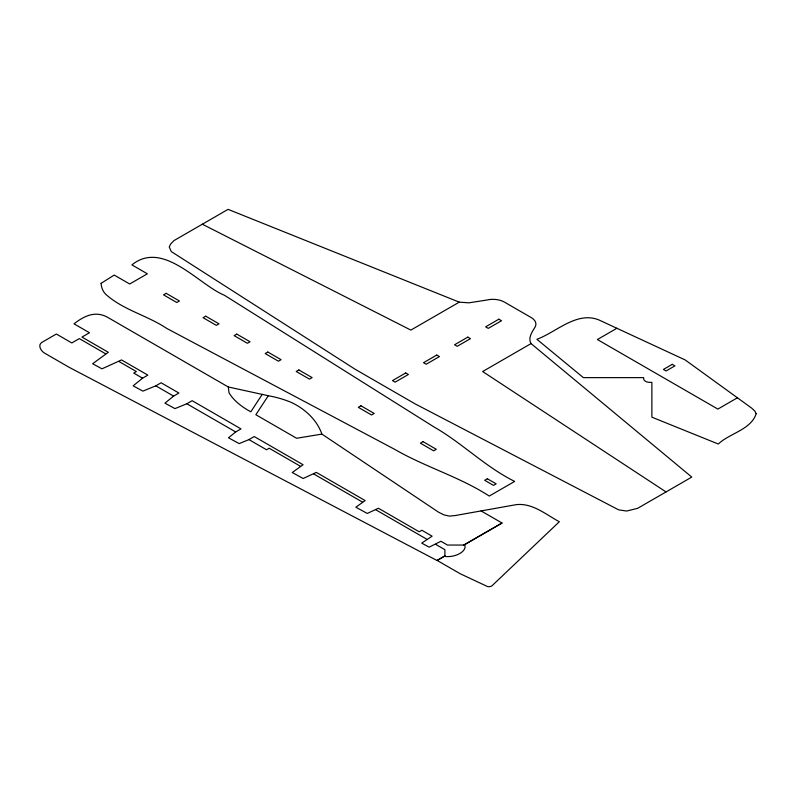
<?xml version="1.0" encoding="UTF-8"?>
<svg xmlns="http://www.w3.org/2000/svg" width="796" height="796" viewBox="0 0 796 796"><rect width="100%" height="100%" fill="white"/><g stroke="black" fill="none" stroke-linecap="round" stroke-linejoin="round"><path stroke-width="1.19" d="M262.212 394.398L250.81 411.811C242.342 407.184 234.153 401.234 229.059 392.886L228.283 386.985L107.082 317.017C95.032 310.659 84.157 315.962 74.018 323.823L89.47 332.748L81.968 337.076L108.286 352.28L92.644 363.742L101.968 368.827L121.539 359.931L147.857 375.125L142.564 378.19L133.161 385.831L142.882 391.125L155.807 385.831L161.11 382.776L178.901 393.045L173.608 396.11L164.941 403.154L174.971 408.617L186.851 403.761L192.154 400.696L240.989 428.895L235.696 431.949L228.502 437.8L239.158 443.611L248.939 439.601L254.242 436.546L303.077 464.735L292.231 472.535L303.167 478.495L316.32 472.386L365.165 500.585L355.842 507.211L367.294 513.45L378.408 508.236L419.184 531.778L421.84 530.245L432.109 536.176L421.721 543.121L429.144 547.16L440.934 541.27L447.481 545.051L463.869 545.051L465.113 545.698L464.964 547.817A17.94 10.338 0.1 0 1 459.74 553.538A17.94 10.338 0.1 0 1 449.8 556.533L446.138 556.623L444.884 555.897L437.074 560.394L460.098 573.687L487.709 586.642A4.199 2.418 0.1 0 0 492.067 585.717L559.339 521.738C545.907 514.574 532.713 502.923 516.415 504.624L455.143 515.549L449.402 516.107L443.999 514.903L438.715 512.296L321.892 434.099C316.888 419.761 305.067 409.035 291.644 402.567A79.64 45.979 0 0 0 268.302 395.721L228.283 386.985M268.302 395.721L255.854 414.726L296.619 438.268L321.892 434.099M459.272 302.152L228.064 209.358L173.936 240.611L170.662 243.994L169.24 246.979L171.309 251.596L355.036 369.195L414.925 403.771L618.621 509.838L626.611 511.042L637.646 508.326L691.774 477.083L531.051 343.593C527.798 338.27 531.907 332.26 534.673 327.723A16.189 9.353 0 0 0 531.161 317.534L504.405 302.082A16.189 9.353 0 0 0 486.764 300.052L468.914 302.828L459.272 302.152L410.865 330.091L202.323 224.213M531.051 343.593L482.645 371.533L666.033 491.938M616.95 328.25L597.398 339.534L717.863 409.084L737.414 397.791M502.037 523.012L463.869 545.051L502.037 523.012L481.063 510.913M105.639 353.812L79.311 338.608L71.809 342.947L56.347 334.022L41.462 342.618C37.531 345.663 41.273 351.285 44.566 353.116L69.262 367.374L437.074 560.523L444.884 556.006L444.884 549.668L435.641 544.335M118.893 361.454L136.375 371.553L133.728 373.085L142.564 378.19M300.43 466.267L269.187 448.228L266.531 449.76L248.939 439.601M313.674 473.918L362.508 502.117M375.762 509.758L426.805 539.23M155.807 385.831L173.608 396.11M186.851 403.761L235.696 431.949M101.082 283.336C101.311 287.247 102.764 291.316 105.579 294.142C123.161 310.072 147.33 315.395 166.812 328.459L394.876 449.451C425.363 467.093 459.66 476.874 489.261 496.067L514.664 481.401C485.311 466.924 462.287 443.064 433.92 426.905L224.353 295.236C198.393 284.53 163.021 239.755 131.897 264.879L147.35 273.804L129.688 284.003L114.226 275.078L101.082 283.336M756.2 413.681C750.907 429.88 729.564 433.233 718.3 444.019L651.884 417.184L651.884 382.369L650.014 382.369A6.129 3.542 0 0 1 645.526 381.294A6.129 3.542 0 0 1 643.675 378.707L643.675 377.632L583.368 377.632L536.892 339.285C556.036 332.37 576.782 310.848 598.95 319.962L685.177 359.941L751.762 408.189L754.837 411.104L756.2 413.681M166.165 293.336L163.518 294.868L176.772 302.51L179.418 300.988L166.165 293.336M205.736 316.181L203.089 317.713L216.343 325.365L218.99 323.833L205.736 316.181M236.78 334.101L234.133 335.633L247.387 343.285L250.034 341.753L236.78 334.101M267.824 352.031L265.177 353.553L278.421 361.205L281.078 359.673L267.824 352.031M298.868 369.951L296.221 371.483L309.465 379.125L312.122 377.603L298.868 369.951M405.731 372.966L392.488 380.617L395.134 382.15L408.388 374.498L405.731 372.966M436.775 355.046L423.532 362.697L426.178 364.23L439.432 356.578L436.775 355.046M467.819 337.126L454.576 344.777L457.222 346.3L470.476 338.658L467.819 337.126M498.863 319.196L485.62 326.848L488.266 328.38L501.51 320.728L498.863 319.196M360.956 405.791L358.309 407.323L371.553 414.975L374.2 413.442L360.956 405.791M423.044 441.641L420.387 443.173L433.641 450.815L436.288 449.292L423.044 441.641M672.252 364.339L663.426 369.434L666.073 370.966L674.909 365.871L672.252 364.339M487.331 478.754L484.684 480.286L493.52 485.391L496.167 483.859L487.331 478.754"/></g></svg>
